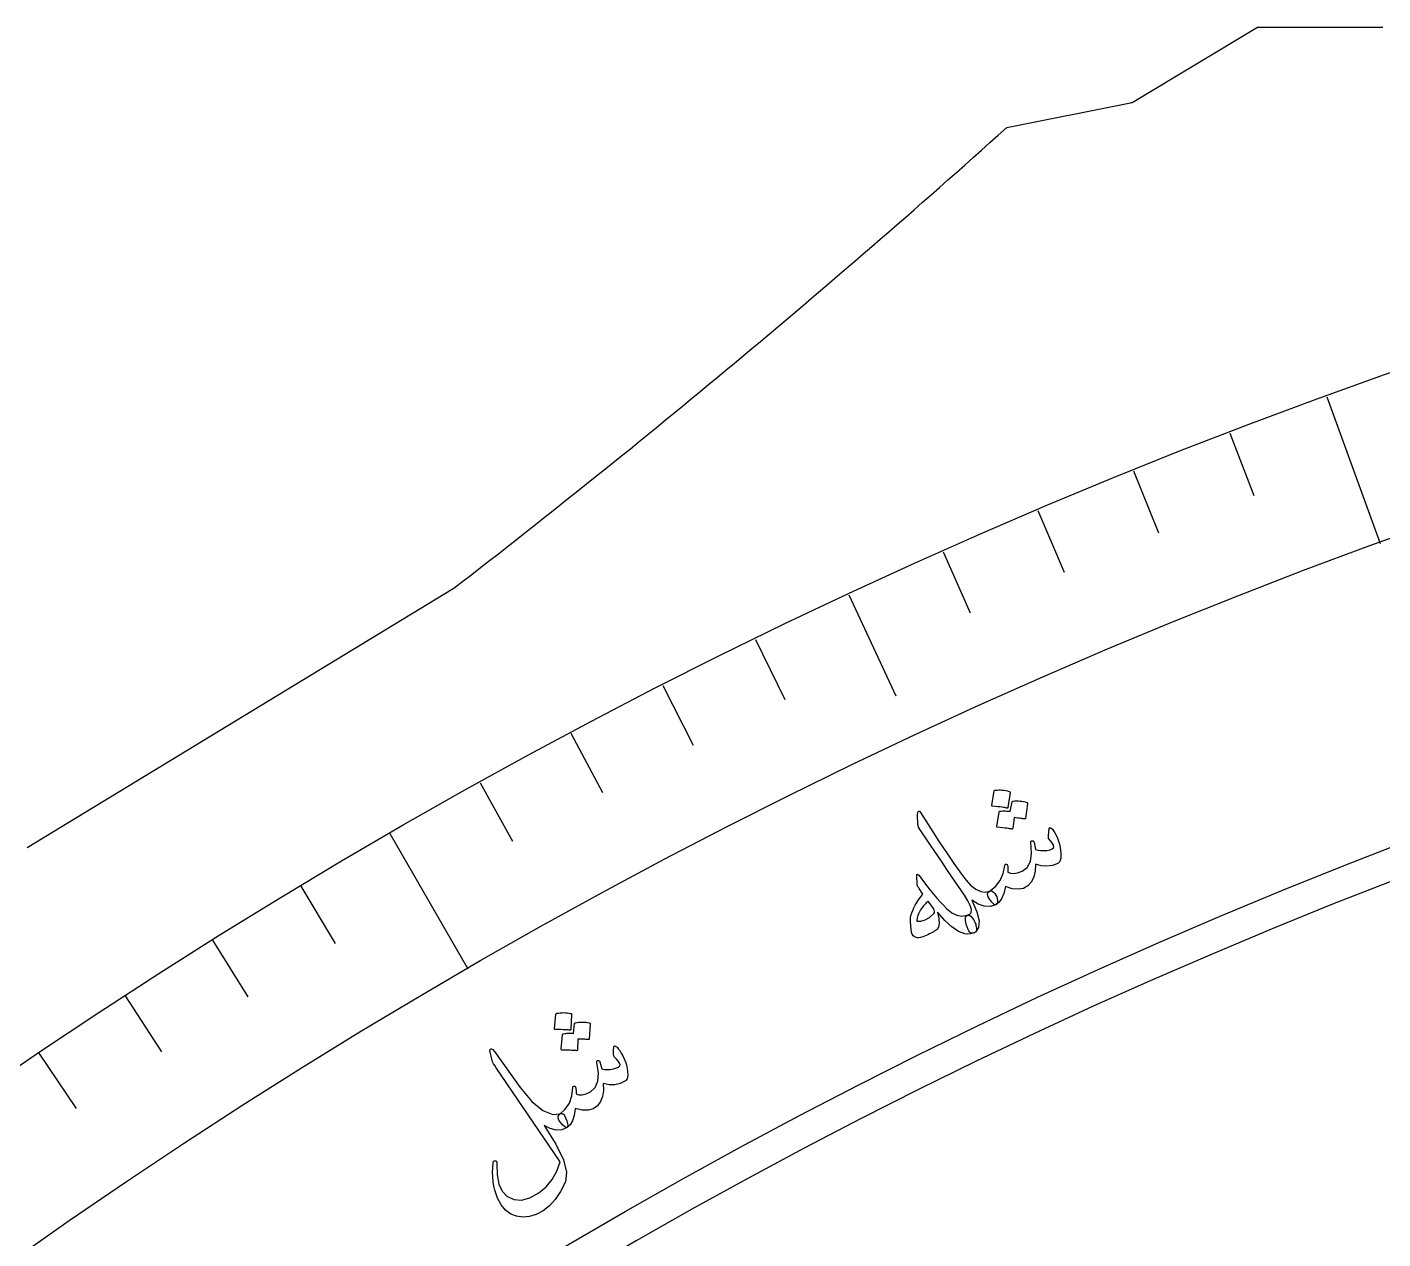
# Model space of a CAD drawing. Header units: millimetres. Extents: x -88 to 88, y -88 to 103.
# Drawn here: x -49.13 to -29.12, y 69.84 to 87.73 of the extents above; entities that cross this region are included whole.
import ezdxf

# ---------------------------------------------------------------- set-up
doc = ezdxf.new("R2010")
doc.units = ezdxf.units.MM
for name, color, linetype in [('CUT_INNER', 6, 'Continuous'), ('CUT_OUTER', 1, 'Continuous'), ('ENGRAVE', 7, 'Continuous'), ('ENGRAVE_FINE', 8, 'Continuous'), ('TEXT', 5, 'Continuous')]:
    doc.layers.add(name, color=color, linetype=linetype)

msp = doc.modelspace()

# ---------------------------------------------------------------- linework, layer by layer
at = {"layer": 'CUT_INNER'}
msp.add_arc((0, 0), 80.52, 110.390625, 87.539062, dxfattribs=at)
at = {"layer": 'CUT_OUTER'}
for points in [[(-32.7938, 86.6292), (-30.9648, 87.7272), (-30.9619, 87.7288), (-30.9585, 87.729), (-29.1161, 87.729)], [(-34.6702, 86.2451), (-34.6666, 86.246), (-32.8416, 86.6107)], [(-49.1323, 75.6152), (-42.84, 79.4397), (-42.8307, 79.4459)]]:
    msp.add_lwpolyline(points, dxfattribs=at)
for centre, radius, start, end in [((-32.871, 86.7578), 0.15, 281.29947, 300.97975), ((-130.2865, 192.7084), 143.0976, 307.673554, 311.927499)]:
    msp.add_arc(centre, radius, start, end, dxfattribs=at)
at = {"layer": 'ENGRAVE'}
for points in [[(-29.9443, 82.2712), (-29.1563, 80.1063)], [(-37.0007, 79.3483), (-36.3053, 77.8569)], [(-43.7756, 75.8216), (-42.6237, 73.8264)]]:
    msp.add_lwpolyline(points, dxfattribs=at)
for radius in [87.5512, 85.2474, 80.9688]:
    msp.add_circle((0, 0), radius, dxfattribs=at)
at = {"layer": 'ENGRAVE_FINE'}
for points in [[(-31.3755, 81.7361), (-31.0217, 80.8143)], [(-32.7973, 81.1761), (-32.4274, 80.2606)], [(-34.209, 80.5913), (-33.8232, 79.6824)], [(-35.6103, 79.982), (-35.2087, 79.08)], [(-38.3799, 78.6905), (-37.9471, 77.8031)], [(-39.7474, 78.0087), (-39.2992, 77.1289)], [(-41.1028, 77.3031), (-40.6393, 76.4313)], [(-42.4457, 76.574), (-41.967, 75.7104)], [(-45.0922, 75.046), (-44.5837, 74.1997)], [(-46.3951, 74.2476), (-45.8718, 73.4103)], [(-47.6838, 73.4266), (-47.146, 72.5985)], [(-48.958, 72.5832), (-48.4059, 71.7647)]]:
    msp.add_lwpolyline(points, dxfattribs=at)
at = {"layer": 'TEXT'}
for points in [[(-34.8536, 76.4516), (-34.852, 76.4557), (-34.8488, 76.4591), (-34.844, 76.462), (-34.8375, 76.4643), (-34.8114, 76.4662), (-34.7856, 76.467), (-34.7602, 76.4665), (-34.7351, 76.4649), (-34.7101, 76.4621), (-34.685, 76.4579), (-34.6599, 76.4524), (-34.6347, 76.4456), (-34.6276, 76.4422), (-34.623, 76.4381), (-34.6208, 76.4332), (-34.621, 76.4275), (-34.6524, 76.2078), (-34.6549, 76.203), (-34.6599, 76.2004), (-34.6673, 76.2001), (-34.677, 76.202), (-34.6854, 76.2036), (-34.6985, 76.2058), (-34.7163, 76.2085), (-34.7388, 76.2118), (-34.7663, 76.2155), (-34.799, 76.2195), (-34.837, 76.2238), (-34.8803, 76.2283), (-34.8863, 76.2296), (-34.8901, 76.2319), (-34.8917, 76.2353), (-34.891, 76.2397)], [(-34.5913, 76.2896), (-34.5897, 76.2937), (-34.5865, 76.2972), (-34.5817, 76.3001), (-34.5752, 76.3023), (-34.5492, 76.3042), (-34.5235, 76.3048), (-34.4981, 76.3043), (-34.473, 76.3026), (-34.4481, 76.2997), (-34.4231, 76.2955), (-34.3981, 76.2899), (-34.3729, 76.283), (-34.3673, 76.28), (-34.3635, 76.2758), (-34.3616, 76.2704), (-34.3616, 76.2638), (-34.3931, 76.0444), (-34.395, 76.0408), (-34.3994, 76.0388), (-34.4062, 76.0385), (-34.4154, 76.0397), (-34.4215, 76.0406), (-34.4311, 76.042), (-34.4441, 76.0439), (-34.4605, 76.0463), (-34.4803, 76.0489), (-34.5035, 76.0518), (-34.53, 76.0548), (-34.5597, 76.058), (-34.5816, 75.8967), (-34.5841, 75.8918), (-34.589, 75.8892), (-34.5964, 75.8889), (-34.6061, 75.8909), (-34.6145, 75.8925), (-34.6276, 75.8946), (-34.6453, 75.8973), (-34.6677, 75.9006), (-34.6951, 75.9044), (-34.7278, 75.9084), (-34.7657, 75.9127), (-34.8088, 75.9173), (-34.8139, 75.919), (-34.817, 75.9217), (-34.8181, 75.9252), (-34.8172, 75.9297), (-34.7804, 76.1414), (-34.7789, 76.1455), (-34.7757, 76.149), (-34.7709, 76.1518), (-34.7644, 76.1541), (-34.746, 76.1555), (-34.7275, 76.1564), (-34.709, 76.1568), (-34.6905, 76.1567), (-34.672, 76.1559), (-34.6536, 76.1542), (-34.6353, 76.1517), (-34.6171, 76.1482)], [(-35.2732, 74.5062), (-35.2804, 74.5501), (-35.2799, 74.5834), (-35.2716, 74.606), (-35.2556, 74.618), (-35.2305, 74.6276), (-35.2116, 74.6381), (-35.1988, 74.6494), (-35.1922, 74.6615), (-35.1911, 74.7044), (-35.2079, 74.7609), (-35.2426, 74.8311), (-35.2954, 74.9149), (-35.426, 75.1074), (-35.5422, 75.2788), (-35.644, 75.429), (-35.7314, 75.5582), (-35.8044, 75.6663), (-35.8632, 75.7532), (-35.9076, 75.8189), (-35.9378, 75.8635), (-35.9562, 75.8938), (-35.9699, 75.9198), (-35.9789, 75.9416), (-35.9831, 75.9592), (-35.9882, 76.0983), (-35.9816, 76.134), (-35.9719, 76.1516), (-35.9593, 76.1513), (-35.9438, 76.1329), (-35.7969, 75.9038), (-35.6655, 75.7019), (-35.5495, 75.5273), (-35.4489, 75.3799), (-35.3638, 75.2595), (-35.2944, 75.1659), (-35.2408, 75.0991), (-35.2028, 75.059), (-35.1249, 75.0004), (-35.0528, 74.9662), (-34.9865, 74.9565), (-34.9258, 74.9712), (-34.9065, 74.9756), (-34.8865, 74.9711), (-34.8658, 74.9579), (-34.8444, 74.9358), (-34.8284, 74.9135), (-34.8168, 74.8896), (-34.8095, 74.864), (-34.8064, 74.8367), (-34.8077, 74.8124), (-34.8125, 74.7932), (-34.8207, 74.7792), (-34.8323, 74.7704), (-34.9158, 74.746), (-35.0022, 74.7494), (-35.0915, 74.7806), (-35.1839, 74.8395), (-35.1106, 74.6697), (-35.0777, 74.5346), (-35.0849, 74.4342), (-35.1324, 74.3686), (-35.148, 74.3588), (-35.1628, 74.3529), (-35.1766, 74.3508), (-35.1896, 74.3525), (-35.2041, 74.3587), (-35.2174, 74.3699), (-35.2293, 74.3862), (-35.24, 74.4076), (-35.2446, 74.4203), (-35.2492, 74.4328), (-35.2537, 74.4452), (-35.2582, 74.4575), (-35.2625, 74.4697), (-35.2664, 74.4819), (-35.2699, 74.4941), (-35.2732, 74.5062)], [(-34.0419, 75.9029), (-34.0385, 75.9085), (-34.0322, 75.91), (-34.0231, 75.9073), (-34.0111, 75.9006), (-33.9954, 75.887), (-33.9784, 75.8653), (-33.9601, 75.8354), (-33.9405, 75.7973), (-33.92, 75.7533), (-33.903, 75.709), (-33.8896, 75.6644), (-33.8798, 75.6196), (-33.869, 75.5287), (-33.871, 75.459), (-33.8859, 75.4105), (-33.9136, 75.3832), (-33.9944, 75.3523), (-34.0765, 75.3401), (-34.16, 75.3463), (-34.2449, 75.3711), (-34.2492, 75.2693), (-34.2695, 75.1822), (-34.3058, 75.1096), (-34.3581, 75.0517), (-34.4236, 75.0143), (-34.5007, 74.9998), (-34.5894, 75.0084), (-34.6899, 75.0399), (-34.7133, 74.9401), (-34.7451, 74.8618), (-34.7855, 74.8049), (-34.8345, 74.7694), (-34.8481, 74.7705), (-34.867, 74.7841), (-34.891, 74.8102), (-34.9202, 74.8489), (-34.9433, 74.8897), (-34.9523, 74.9235), (-34.9472, 74.9503), (-34.928, 74.9701), (-34.8362, 75.0412), (-34.7673, 75.1282), (-34.7212, 75.2314), (-34.698, 75.3507), (-34.6967, 75.3572), (-34.6945, 75.3624), (-34.6915, 75.3663), (-34.6874, 75.369), (-34.6819, 75.3709), (-34.6764, 75.3714), (-34.6709, 75.3706), (-34.6654, 75.3683), (-34.6578, 75.3573), (-34.6533, 75.3346), (-34.652, 75.3004), (-34.6537, 75.2545), (-34.6158, 75.2372), (-34.5677, 75.2338), (-34.5095, 75.2441), (-34.441, 75.2682), (-34.3669, 75.3229), (-34.3207, 75.4117), (-34.3025, 75.5347), (-34.3122, 75.692), (-34.3127, 75.7), (-34.3119, 75.7063), (-34.3096, 75.7109), (-34.3058, 75.7138), (-34.2992, 75.7161), (-34.293, 75.7169), (-34.2871, 75.7162), (-34.2815, 75.714), (-34.2762, 75.7096), (-34.2719, 75.7048), (-34.2688, 75.6994), (-34.2669, 75.6936), (-34.2467, 75.5893), (-34.2099, 75.5779), (-34.1691, 75.5717), (-34.1243, 75.5707), (-34.0754, 75.5748), (-34.03, 75.5837), (-33.9978, 75.5956), (-33.9788, 75.6107), (-33.973, 75.629), (-33.9782, 75.6506), (-33.993, 75.678), (-34.0175, 75.7112), (-34.0517, 75.7501), (-34.0551, 75.764), (-34.0546, 75.7941), (-34.0502, 75.8404), (-34.0419, 75.9029)], [(-35.5577, 74.7171), (-35.4814, 74.6545), (-35.4056, 74.6171), (-35.3304, 74.6049), (-35.2556, 74.618), (-35.2347, 74.6207), (-35.214, 74.6145), (-35.1935, 74.5993), (-35.1732, 74.5752), (-35.1644, 74.5616), (-35.156, 74.5473), (-35.148, 74.5325), (-35.1404, 74.5172), (-35.1336, 74.5014), (-35.1279, 74.485), (-35.1233, 74.4681), (-35.1199, 74.4507), (-35.1161, 74.4212), (-35.1165, 74.3979), (-35.1212, 74.3807), (-35.1302, 74.3697), (-35.167, 74.3522), (-35.2056, 74.3422), (-35.246, 74.3394), (-35.2882, 74.3439), (-35.3823, 74.379), (-35.4805, 74.4438), (-35.5829, 74.5383), (-35.6895, 74.6625), (-35.6707, 74.5678), (-35.6658, 74.4937), (-35.6749, 74.4403), (-35.6978, 74.4074), (-35.7134, 74.3962), (-35.7302, 74.3851), (-35.7482, 74.374), (-35.7675, 74.363), (-35.7881, 74.3521), (-35.8103, 74.3411), (-35.8339, 74.3301), (-35.859, 74.3189), (-35.906, 74.3), (-35.9433, 74.2878), (-35.9709, 74.2823), (-35.9888, 74.2835), (-36.0232, 74.2959), (-36.0488, 74.3133), (-36.0656, 74.3356), (-36.0735, 74.3628), (-36.0837, 74.455), (-36.0887, 74.5278), (-36.0887, 74.5811), (-36.0838, 74.6149), (-36.0724, 74.6515), (-36.058, 74.6889), (-36.0406, 74.727), (-36.02, 74.7659), (-35.9964, 74.8056), (-35.9698, 74.8461), (-35.94, 74.8874), (-35.9072, 74.9294), (-35.9631, 75.0117), (-35.9693, 75.0219), (-35.9749, 75.0313), (-35.98, 75.04), (-35.9845, 75.0479), (-35.9883, 75.0551), (-35.9909, 75.0619), (-35.9924, 75.0681), (-35.9929, 75.0739), (-35.9983, 75.1996), (-35.9959, 75.2178), (-35.9862, 75.2217), (-35.9694, 75.2113), (-35.9455, 75.1866), (-35.8961, 75.1165), (-35.8468, 75.0496), (-35.7976, 74.9862), (-35.7486, 74.9261), (-35.6999, 74.8692), (-35.6518, 74.8154), (-35.6045, 74.7648), (-35.5577, 74.7171)], [(-35.8297, 74.8246), (-35.8433, 74.8123), (-35.8571, 74.7992), (-35.8712, 74.7852), (-35.8856, 74.7705), (-35.9, 74.7545), (-35.914, 74.7371), (-35.9275, 74.7181), (-35.9407, 74.6976), (-35.9534, 74.6773), (-35.9647, 74.6567), (-35.9744, 74.6358), (-35.9826, 74.6146), (-35.9891, 74.5932), (-35.9939, 74.5716), (-35.9969, 74.5498), (-35.998, 74.5279), (-35.9366, 74.5294), (-35.8739, 74.5488), (-35.81, 74.5862), (-35.7447, 74.6415), (-35.737, 74.6553), (-35.7352, 74.6727), (-35.7391, 74.6938), (-35.749, 74.7186)], [(-41.3266, 73.1555), (-41.3254, 73.1597), (-41.3225, 73.1634), (-41.318, 73.1667), (-41.3117, 73.1696), (-41.2859, 73.1737), (-41.2602, 73.1767), (-41.2349, 73.1785), (-41.2097, 73.179), (-41.1846, 73.1784), (-41.1592, 73.1764), (-41.1337, 73.1731), (-41.108, 73.1685), (-41.1007, 73.1657), (-41.0958, 73.1619), (-41.0931, 73.1572), (-41.0928, 73.1516), (-41.1051, 72.93), (-41.1073, 72.925), (-41.112, 72.9219), (-41.1193, 72.921), (-41.1292, 72.9221), (-41.1377, 72.923), (-41.1509, 72.924), (-41.1689, 72.9252), (-41.1916, 72.9265), (-41.2193, 72.9278), (-41.2522, 72.929), (-41.2904, 72.9299), (-41.334, 72.9308), (-41.3401, 72.9315), (-41.3441, 72.9335), (-41.3459, 72.9367), (-41.3456, 72.9411)], [(-41.0513, 73.0168), (-41.0501, 73.021), (-41.0472, 73.0248), (-41.0427, 73.028), (-41.0364, 73.0309), (-41.0106, 73.0349), (-40.9851, 73.0378), (-40.9598, 73.0395), (-40.9347, 73.04), (-40.9096, 73.0392), (-40.8843, 73.0371), (-40.8589, 73.0338), (-40.8332, 73.0291), (-40.8273, 73.0265), (-40.8232, 73.0227), (-40.8209, 73.0175), (-40.8202, 73.0109), (-40.8327, 72.7896), (-40.8343, 72.7859), (-40.8385, 72.7835), (-40.8452, 72.7826), (-40.8545, 72.783), (-40.8607, 72.7834), (-40.8703, 72.784), (-40.8835, 72.7847), (-40.9, 72.7856), (-40.92, 72.7866), (-40.9433, 72.7874), (-40.9699, 72.7882), (-40.9999, 72.7888), (-41.0077, 72.6261), (-41.0098, 72.6211), (-41.0145, 72.618), (-41.0218, 72.6171), (-41.0317, 72.6182), (-41.0402, 72.6191), (-41.0533, 72.6201), (-41.0713, 72.6213), (-41.0939, 72.6227), (-41.1215, 72.624), (-41.1544, 72.6252), (-41.1925, 72.6262), (-41.2359, 72.627), (-41.2411, 72.6283), (-41.2444, 72.6307), (-41.2458, 72.6341), (-41.2453, 72.6387), (-41.2269, 72.8528), (-41.2258, 72.857), (-41.2229, 72.8607), (-41.2183, 72.864), (-41.2121, 72.8668), (-41.1939, 72.8698), (-41.1756, 72.8723), (-41.1572, 72.8743), (-41.1387, 72.8758), (-41.1202, 72.8766), (-41.1017, 72.8765), (-41.0832, 72.8756), (-41.0648, 72.8737)], [(-40.4706, 72.679), (-40.4677, 72.6848), (-40.4616, 72.6868), (-40.4522, 72.685), (-40.4397, 72.6793), (-40.4229, 72.6672), (-40.4041, 72.647), (-40.3833, 72.6188), (-40.3605, 72.5825), (-40.3362, 72.5404), (-40.3155, 72.4978), (-40.2983, 72.4545), (-40.2846, 72.4107), (-40.266, 72.3211), (-40.262, 72.2514), (-40.2727, 72.2018), (-40.2979, 72.1722), (-40.3757, 72.1346), (-40.4565, 72.1152), (-40.5402, 72.1143), (-40.6269, 72.1316), (-40.6224, 72.0298), (-40.6351, 71.9413), (-40.665, 71.8659), (-40.7121, 71.8037), (-40.7741, 71.7607), (-40.8497, 71.7396), (-40.9388, 71.7405), (-41.0417, 71.7633), (-41.0563, 71.6618), (-41.0813, 71.581), (-41.1166, 71.5208), (-41.1623, 71.4812), (-41.176, 71.4811), (-41.196, 71.4931), (-41.2221, 71.517), (-41.2546, 71.553), (-41.2811, 71.5917), (-41.293, 71.6246), (-41.2902, 71.6518), (-41.2728, 71.6732), (-41.1875, 71.7519), (-41.1263, 71.8445), (-41.0893, 71.9513), (-41.0765, 72.0721), (-41.0758, 72.0787), (-41.0741, 72.0841), (-41.0714, 72.0883), (-41.0676, 72.0913), (-41.0622, 72.0937), (-41.0568, 72.0947), (-41.0512, 72.0943), (-41.0456, 72.0925), (-41.0371, 72.0822), (-41.0307, 72.06), (-41.0263, 72.026), (-41.0241, 71.9802), (-40.9849, 71.9662), (-40.9367, 71.9669), (-40.8795, 71.9823), (-40.8134, 72.0122), (-40.7443, 72.073), (-40.706, 72.1655), (-40.6984, 72.2896), (-40.7216, 72.4455), (-40.7229, 72.4534), (-40.7226, 72.4598), (-40.7207, 72.4646), (-40.7172, 72.4678), (-40.7108, 72.4706), (-40.7047, 72.472), (-40.6987, 72.4718), (-40.693, 72.47), (-40.6873, 72.4662), (-40.6827, 72.4617), (-40.6791, 72.4567), (-40.6766, 72.451), (-40.6475, 72.3488), (-40.6099, 72.3406), (-40.5687, 72.338), (-40.524, 72.3409), (-40.4756, 72.3492), (-40.4311, 72.362), (-40.4001, 72.3767), (-40.3825, 72.3934), (-40.3783, 72.4121), (-40.3853, 72.4332), (-40.4024, 72.4592), (-40.4297, 72.4901), (-40.4672, 72.5259), (-40.4717, 72.5394), (-40.4738, 72.5694), (-40.4735, 72.616), (-40.4706, 72.679)], [(-41.8509, 72.0724), (-41.68, 71.8656), (-41.5192, 71.7327), (-41.3684, 71.6734), (-41.2275, 71.6879), (-41.2142, 71.6813), (-41.1995, 71.6614), (-41.1835, 71.628), (-41.1662, 71.5812), (-41.154, 71.5435), (-41.149, 71.5144), (-41.151, 71.4941), (-41.1602, 71.4824), (-41.2387, 71.4514), (-41.3216, 71.4461), (-41.4088, 71.4667), (-41.5006, 71.5131), (-41.3257, 71.2375), (-41.2148, 71.0074), (-41.1678, 70.8226), (-41.1846, 70.6833), (-41.2558, 70.5393), (-41.334, 70.4199), (-41.4193, 70.3249), (-41.512, 70.2543), (-41.6146, 70.201), (-41.7143, 70.1695), (-41.8114, 70.1599), (-41.9057, 70.1722), (-41.9931, 70.2063), (-42.0692, 70.2623), (-42.134, 70.34), (-42.1874, 70.4396), (-42.2092, 70.4969), (-42.2271, 70.5564), (-42.2413, 70.6182), (-42.2516, 70.6823), (-42.2579, 70.7487), (-42.2601, 70.8176), (-42.2582, 70.889), (-42.2522, 70.9628), (-42.25, 70.9716), (-42.2463, 70.9792), (-42.2411, 70.9855), (-42.2345, 70.9905), (-42.2281, 70.9932), (-42.2215, 70.9939), (-42.2148, 70.9925), (-42.208, 70.9891), (-42.202, 70.9835), (-42.1979, 70.9757), (-42.1957, 70.9658), (-42.1954, 70.9536), (-42.1929, 70.7852), (-42.168, 70.6483), (-42.1209, 70.543), (-42.0518, 70.4691), (-41.9489, 70.4192), (-41.8353, 70.411), (-41.711, 70.4446), (-41.5757, 70.5197), (-41.4688, 70.6082), (-41.3811, 70.7139), (-41.3124, 70.8367), (-41.2626, 70.9768), (-42.2068, 72.3636), (-42.2292, 72.3968), (-42.2467, 72.4258), (-42.2592, 72.4506), (-42.2667, 72.4711), (-42.3001, 72.6226), (-42.2908, 72.6426), (-42.2764, 72.6463), (-42.2569, 72.6338), (-42.2323, 72.6051)]]:
    msp.add_lwpolyline(points, close=True, dxfattribs=at)

doc.saveas('drawing.dxf')
